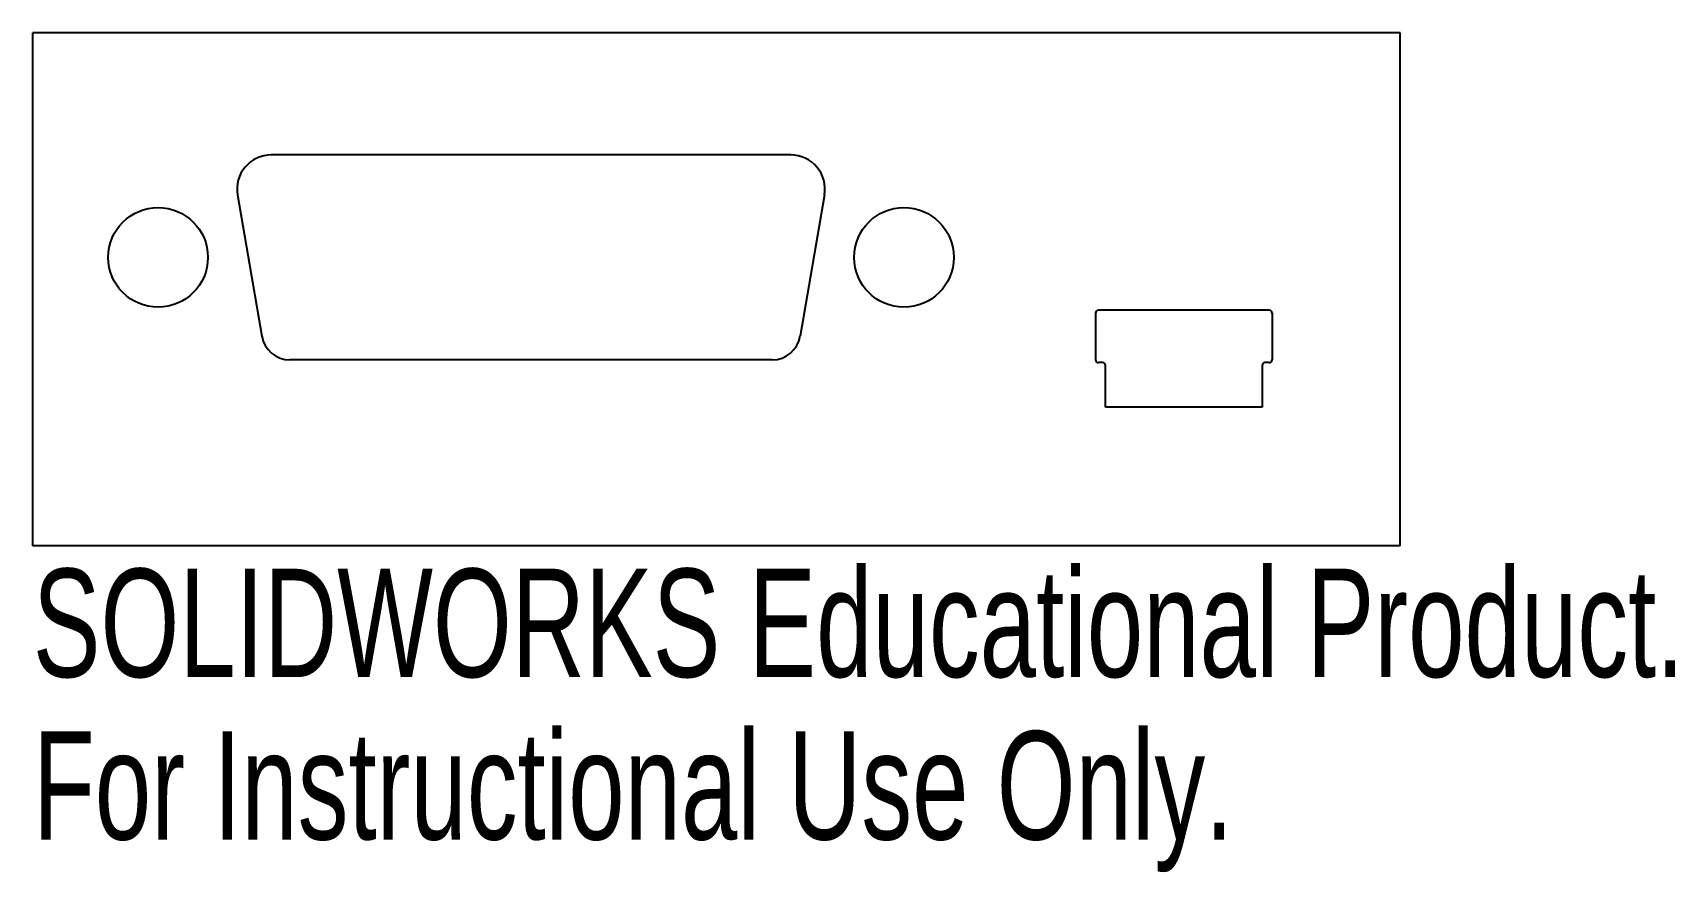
# Model space of a CAD drawing. Header units: inches. Extents: x 4.57 to 7.46, y -0.57 to 0.9.
import ezdxf

# ---------------------------------------------------------------- set-up
doc = ezdxf.new("R2010")
doc.units = ezdxf.units.IN
doc.header["$MEASUREMENT"] = 0
doc.styles.add('SLDTEXTSTYLE0', font='TXT', dxfattribs={"width": 0.7})

msp = doc.modelspace()

# ---------------------------------------------------------------- linework, layer by layer
at = {"color": 7, "linetype": 'Continuous'}
for p, q in [((4.5733, 0), (4.5733, 0.9016)), ((6.9749, 0.9016), (4.5733, 0.9016)), ((6.9749, 0), (6.9749, 0.9016)), ((5.9046, 0.687), (4.992, 0.687)), ((4.9329, 0.6168), (4.9755, 0.3685)), ((5.9637, 0.6168), (5.9211, 0.3685)), ((6.4399, 0.409), (6.4399, 0.327)), ((6.7449, 0.414), (6.4449, 0.414)), ((6.7499, 0.409), (6.7499, 0.327)), ((5.8718, 0.327), (5.0248, 0.327)), ((6.4524, 0.322), (6.4449, 0.322)), ((6.7449, 0.322), (6.7374, 0.322)), ((6.4574, 0.244), (6.4574, 0.317)), ((6.7324, 0.317), (6.7324, 0.244)), ((6.7324, 0.244), (6.4574, 0.244)), ((6.9749, 0), (4.5733, 0))]:
    msp.add_line(p, q, dxfattribs=at)
for centre in [(4.7933, 0.507), (6.1033, 0.507)]:
    msp.add_circle(centre, 0.0875, dxfattribs=at)
for centre, radius, start, end in [((4.992, 0.627), 0.06, 90, 189.7429), ((5.9046, 0.627), 0.06, 350.2571, 90), ((6.4449, 0.409), 0.005, 90, 180), ((6.7449, 0.409), 0.005, 0, 90), ((5.0248, 0.377), 0.05, 189.7429, 270), ((5.8718, 0.377), 0.05, 270, 350.2571), ((6.4449, 0.327), 0.005, 180, 270), ((6.4524, 0.317), 0.005, 0, 90), ((6.7374, 0.317), 0.005, 90, 180), ((6.7449, 0.327), 0.005, 270, 0)]:
    msp.add_arc(centre, radius, start, end, dxfattribs=at)

# ---------------------------------------------------------------- texts
at = {"color": 7, "linetype": 'Continuous', "char_height": 0.1903, "attachment_point": 1, "style": 'SLDTEXTSTYLE0'}
for s, insert in [('SOLIDWORKS Educational Product.', (4.5733, -0.0401)), ('For Instructional Use Only.', (4.5733, -0.3256))]:
    msp.add_mtext(s, dxfattribs=dict(at, insert=insert))

doc.saveas('drawing.dxf')
